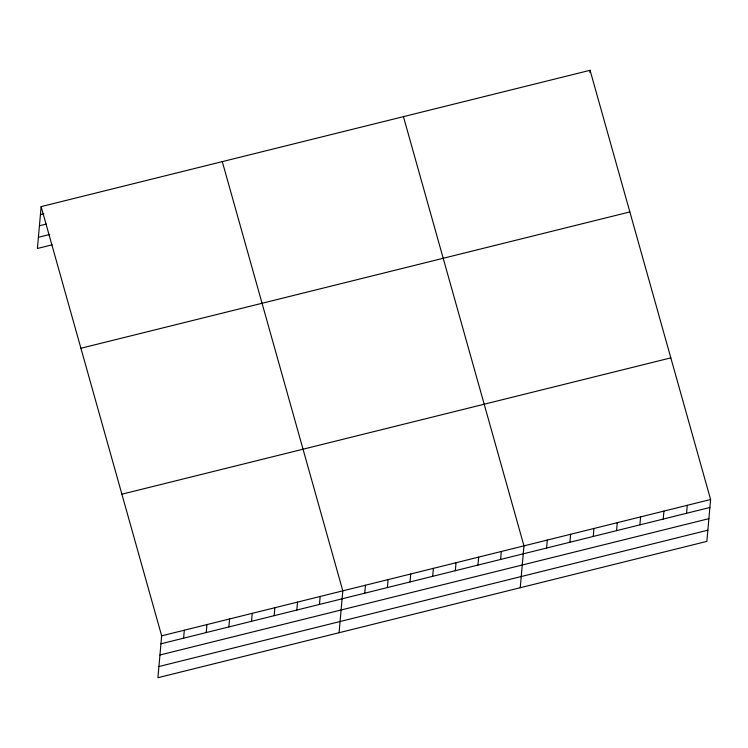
<?xml version="1.0" encoding="UTF-8"?>
<svg xmlns="http://www.w3.org/2000/svg" width="748" height="748" viewBox="0 0 748 748"><rect width="100%" height="100%" fill="white"/><g stroke="black" fill="none" stroke-linecap="round" stroke-linejoin="round"><path stroke-width="1.12" d="M41.14 206.616L161.662 635.837L157.922 677.707L706.86 541.384L710.6 499.514L590.079 70.293L41.14 206.616L37.4 248.486L52.117 244.83M183.597 638.175L184.307 630.209M206.242 632.556L206.953 624.589M228.879 626.927L229.589 618.961M251.524 621.308L252.235 613.341M274.17 615.679L274.881 607.722M296.816 610.059L297.526 602.093M319.461 604.44L320.172 596.474M339.078 632.724L342.808 590.845L222.287 161.624M364.744 593.192L365.454 585.226M387.389 587.563L388.1 579.597M410.035 581.944L410.746 573.978M432.681 576.315L433.391 568.358M455.317 570.696L456.028 562.73M477.963 565.077L478.673 557.11M500.608 559.448L501.319 551.482M520.225 587.732L523.965 545.862L403.434 116.641M546.582 548.032L547.293 540.065M589.873 72.565L590.079 70.293M569.911 542.235L570.621 534.278M593.239 536.447L593.949 528.481M616.567 530.65L617.278 522.684M639.895 524.853L640.606 516.896M663.233 519.065L663.944 511.099M686.561 513.268L687.272 505.302M40.429 214.583L43.823 213.741M39.429 225.774L46.217 224.082M38.4 237.303L49.723 234.489M80.915 348.259L629.844 211.936M121.887 494.194L670.825 357.871M161.662 635.837L710.6 499.514M160.951 643.804L709.889 507.481M159.95 654.986L708.889 518.663M158.922 666.515L707.86 530.192"/></g></svg>
